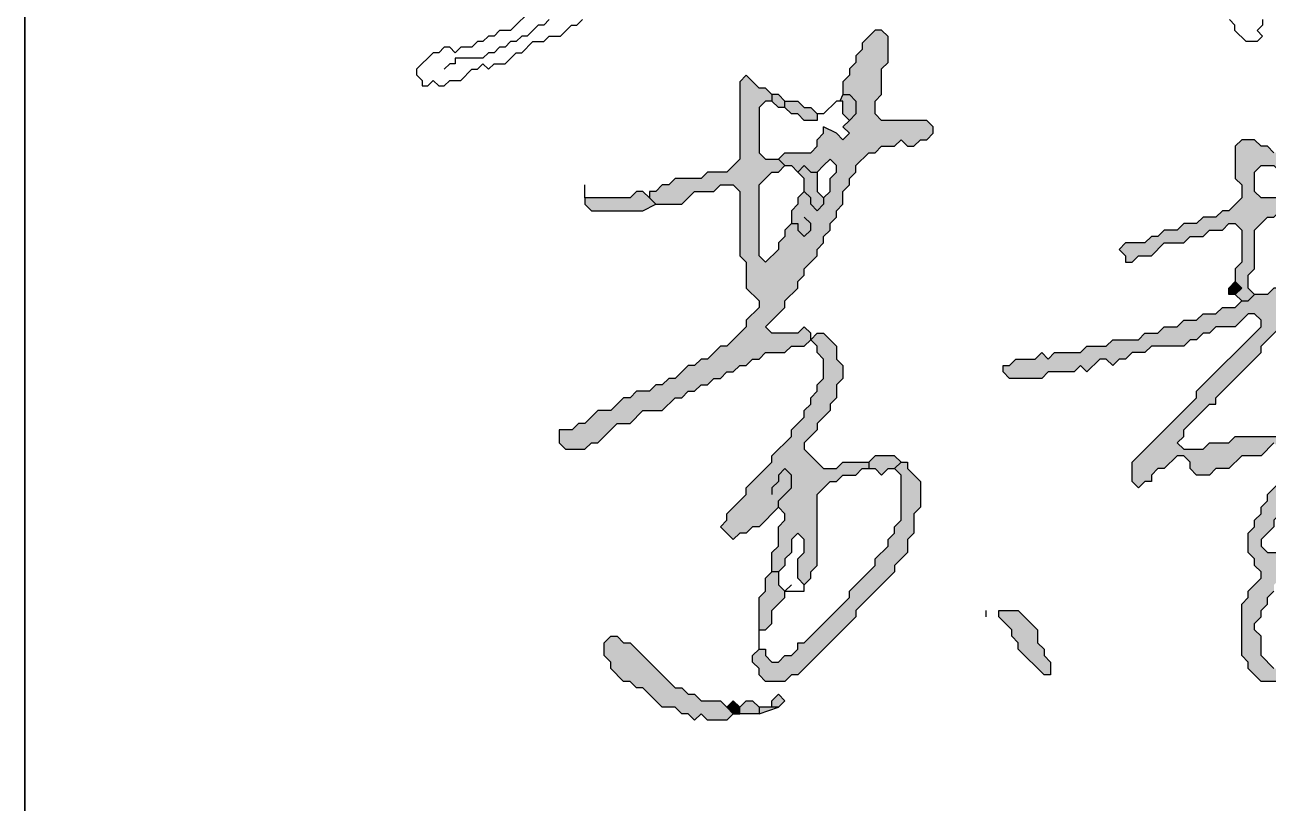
# Model space of a CAD drawing. Header units: millimetres. Extents: x 12325263 to 13848842, y -1463133 to 573208.
# Drawn here: x 12643576 to 12645324, y -1128856 to -1127761 of the extents above; entities that cross this region are included whole.
import ezdxf
from ezdxf.enums import TextEntityAlignment as Align

# ---------------------------------------------------------------- set-up
doc = ezdxf.new("R2010")
doc.units = ezdxf.units.MM
doc.header["$LTSCALE"] = 1000
doc.layers.add('TITLIN', color=7, linetype='Continuous')
doc.layers.add('电子签名', color=6, linetype='Continuous')
doc.styles.add('ACHT', font='simhei.ttf')
doc.styles.add('TITXC', font='simhei.ttf')
doc.styles.add('TITXV', font='', dxfattribs={"width": 0.7})
doc.styles.get('TITXV').set_extended_font_data('SimSun')

# ---------------------------------------------------------------- blocks, each defined once
blk = doc.blocks.new('横向图框_A0')
at = {"layer": 'TITLIN'}
blk.add_line((1153.896, 214.115), (1153.896, 110.493), dxfattribs=at)
at = {"style": 'TITXV', "width": 0.8}
for tag, p in [('智能化', (9.375, 781)), ('暖通', (3.125, 781)), ('给排水', (15.625, 705)), ('建筑', (3.125, 705)), ('电气', (21.875, 705)), ('结构', (9.375, 705))]:
    blk.add_attdef(tag, text='', height=2.5, rotation=90, dxfattribs=at).set_placement(p, align=Align.MIDDLE_CENTER)
for tag, height, style, p in [('总工程师', 3, 'ACHT', (1143.109, 210.304)), ('审定', 3, 'ACHT', (1143.109, 202.304)), ('审核', 3, 'ACHT', (1143.109, 194.304)), ('设计总负责人1', 3, 'ACHT', (1143.109, 186.304)), ('设计总负责人2', 3, 'ACHT', (1143.109, 178.304)), ('设计总负责人3', 3, 'ACHT', (1143.109, 170.304)), ('专业负责人1', 3, 'ACHT', (1143.109, 162.304)), ('专业负责人2', 3, 'ACHT', (1143.109, 154.304)), ('专业负责人3', 3, 'ACHT', (1143.109, 146.304)), ('校核1', 3, 'ACHT', (1143.109, 138.304)), ('校核2', 3, 'ACHT', (1143.109, 130.304)), ('设计1', 3, 'ACHT', (1143.109, 122.304)), ('设计2', 3, 'ACHT', (1143.109, 114.304)), ('工程编号', 3, 'TITXC', (1142.308, 74.793)), ('专业', 3, 'TITXC', (1170.433, 74.793)), ('设计阶段', 3, 'TITXC', (1155.544, 67.776)), ('图号', 5, 'TITXC', (1140.343, 32.746)), ('出图日期', 3, 'ACHT', (1144.346, 24.293))]:
    blk.add_attdef(tag, text='', height=height, dxfattribs=dict(style=style)).set_placement(p, align=Align.MIDDLE_CENTER)
at = {"style": 'TITXC', "flags": 1}
for tag, height, p in [('建设单位', 3, (1149.822, 102.293)), ('工程名称', 3, (1149.822, 86.293)), ('图纸名称', 5, (1149.822, 51.043))]:
    blk.add_attdef(tag, text='', height=height, dxfattribs=at).set_placement(p, align=Align.MIDDLE_CENTER)
at = {"style": 'ACHT', "width": 0.8}
for tag, p in [('版本号', (1172.763, 32.793)), ('序号', (1172.763, 24.293))]:
    blk.add_attdef(tag, text='', height=3, dxfattribs=at).set_placement(p, align=Align.MIDDLE_CENTER)
blk = doc.blocks.new('*U20')
blk.add_blockref('横向图框_A0', (0, 0))
blk = doc.blocks.new('zhauau')
for points in [[(-73942.71, -94355.19), (-73958.26, -94370.74), (-73966.04, -94370.74), (-73969.93, -94374.63), (-73973.81, -94374.63), (-73977.7, -94378.52), (-73981.59, -94378.52), (-73985.48, -94382.41), (-73993.25, -94382.41), (-73997.14, -94386.3), (-74001.03, -94382.41), (-74004.92, -94382.41), (-74008.81, -94386.3), (-74012.69, -94386.3), (-74024.36, -94397.96), (-74024.36, -94401.85), (-74020.47, -94405.74), (-74020.47, -94409.62), (-74016.58, -94409.62), (-74012.69, -94405.74), (-74008.81, -94409.62), (-74004.92, -94409.62), (-74001.03, -94405.74), (-73993.25, -94405.74), (-73985.48, -94397.96), (-73981.59, -94397.96), (-73977.7, -94394.07), (-73973.81, -94397.96), (-73969.93, -94394.07), (-73962.15, -94394.07), (-73954.37, -94386.3), (-73950.49, -94386.3), (-73942.71, -94378.52), (-73934.93, -94378.52), (-73931.05, -94374.63), (-73923.27, -94374.63), (-73915.49, -94366.86), (-73911.61, -94366.86), (-73907.72, -94362.97)], [(-73931.05, -94362.97), (-73934.93, -94366.86), (-73938.82, -94366.86), (-73946.6, -94374.63), (-73950.49, -94374.63), (-73954.37, -94378.52), (-73958.26, -94378.52), (-73962.15, -94382.41), (-73966.04, -94382.41), (-73969.93, -94386.3), (-73973.81, -94386.3), (-73977.7, -94390.18), (-73997.14, -94390.18), (-73997.14, -94394.07), (-74001.03, -94394.07), (-74004.92, -94397.96)], [(-73429.49, -94362.97), (-73429.49, -94366.86), (-73433.38, -94370.74), (-73429.49, -94374.63), (-73433.38, -94378.52), (-73441.16, -94378.52), (-73448.93, -94370.74), (-73448.93, -94366.86), (-73452.82, -94362.97)]]:
    blk.add_lwpolyline(points)
blk = doc.blocks.new('fdaf')
at = {"linetype": 'Continuous'}
for points in [[(482.9, 522.9), (489.9, 529.9), (489.9, 536.9), (503.9, 550.9), (503.9, 557.9), (510.9, 564.9), (510.9, 571.9), (517.9, 578.9), (517.9, 585.9), (524.9, 592.9), (524.9, 599.9), (531.9, 606.9), (531.9, 620.9), (538.9, 627.9), (538.9, 634.9), (545.9, 641.9), (545.9, 648.9), (559.9, 662.9), (566.9, 662.9), (573.9, 669.9), (587.9, 669.9), (594.9, 676.9), (601.9, 669.9), (608.9, 669.9), (615.9, 676.9), (622.9, 676.9), (629.9, 683.9), (629.9, 690.9), (622.9, 697.9), (573.9, 697.9), (566.9, 704.9), (566.9, 718.9), (573.9, 725.9), (573.9, 753.9), (580.9, 760.9), (580.9, 788.9), (573.9, 795.9), (566.9, 795.9), (552.9, 781.9), (552.9, 774.9), (545.9, 767.9), (545.9, 760.9), (538.9, 753.9), (538.9, 746.9), (531.9, 739.9), (531.9, 725.9), (538.9, 725.9), (545.9, 718.9), (545.9, 704.9), (538.9, 697.9), (531.9, 690.9), (538.9, 683.9), (531.9, 676.9), (524.9, 683.9), (510.9, 690.9), (510.9, 683.9), (503.9, 676.9), (503.9, 669.9), (496.9, 662.9), (468.9, 662.9), (461.9, 655.9), (468.9, 648.9), (475.9, 648.9), (482.9, 641.9), (489.9, 648.9), (496.9, 641.9), (503.9, 641.9), (510.9, 648.9), (517.9, 655.9), (524.9, 648.9), (524.9, 641.9), (517.9, 634.9), (517.9, 620.9), (510.9, 613.9), (510.9, 606.9), (503.9, 599.9), (496.9, 606.9), (496.9, 613.9), (489.9, 620.9), (482.9, 613.9), (482.9, 606.9), (475.9, 599.9), (475.9, 585.9), (468.9, 578.9), (468.9, 571.9), (461.9, 564.9), (461.9, 557.9), (447.9, 543.9), (440.9, 550.9), (440.9, 627.9), (454.9, 641.9), (461.9, 641.9), (468.9, 648.9), (461.9, 655.9), (447.9, 655.9), (440.9, 662.9), (440.9, 711.9), (447.9, 718.9), (454.9, 718.9), (454.9, 725.9), (447.9, 732.9), (440.9, 732.9), (426.9, 746.9), (419.9, 739.9), (419.9, 655.9), (405.9, 641.9), (384.9, 641.9), (377.9, 634.9), (349.9, 634.9), (342.9, 627.9), (335.9, 627.9), (328.9, 620.9), (321.9, 620.9), (321.9, 613.9), (328.9, 606.9), (356.9, 606.9), (370.9, 620.9), (391.9, 620.9), (398.9, 627.9), (412.9, 627.9), (419.9, 620.9), (419.9, 550.9), (426.9, 543.9), (426.9, 515.9), (440.9, 501.9), (440.9, 494.9), (426.9, 480.9), (426.9, 473.9), (405.9, 452.9), (398.9, 452.9), (384.9, 438.9), (377.9, 438.9), (370.9, 431.9), (363.9, 431.9), (349.9, 417.9), (342.9, 417.9), (335.9, 410.9), (328.9, 410.9), (321.9, 403.9), (307.9, 403.9), (300.9, 396.9), (293.9, 396.9), (279.9, 382.9), (265.9, 382.9), (251.9, 368.9), (244.9, 368.9), (237.9, 361.9), (223.9, 361.9), (223.9, 347.9), (230.9, 340.9), (251.9, 340.9), (258.9, 347.9), (265.9, 347.9), (286.9, 368.9), (300.9, 368.9), (314.9, 382.9), (335.9, 382.9), (349.9, 396.9), (356.9, 396.9), (363.9, 403.9), (370.9, 403.9), (377.9, 410.9), (384.9, 410.9), (391.9, 417.9), (398.9, 417.9), (405.9, 424.9), (412.9, 424.9), (419.9, 431.9), (426.9, 431.9), (433.9, 438.9), (440.9, 438.9), (447.9, 445.9), (468.9, 445.9), (475.9, 452.9), (489.9, 452.9), (496.9, 459.9), (496.9, 466.9), (489.9, 473.9), (482.9, 466.9), (454.9, 466.9), (447.9, 473.9), (468.9, 494.9), (468.9, 501.9), (482.9, 515.9)], [(545.9, 718.9), (538.9, 725.9), (531.9, 725.9), (528.4, 718.9), (531.9, 718.9), (531.9, 704.9), (538.9, 697.9), (545.9, 704.9)], [(992.6, 669.9), (985.6, 669.9), (978.6, 676.9), (964.6, 676.9), (957.6, 669.9), (957.6, 634.9), (964.6, 627.9), (964.6, 613.9), (950.6, 599.9), (943.6, 599.9), (936.6, 592.9), (922.6, 592.9), (915.6, 585.9), (901.6, 585.9), (894.6, 578.9), (880.6, 578.9), (873.6, 571.9), (866.6, 571.9), (859.6, 564.9), (838.6, 564.9), (831.6, 557.9), (838.6, 550.9), (838.6, 543.9), (845.6, 543.9), (852.6, 550.9), (866.6, 550.9), (880.6, 564.9), (901.6, 564.9), (908.6, 571.9), (922.6, 571.9), (929.6, 578.9), (943.6, 578.9), (950.6, 585.9), (957.6, 585.9), (964.6, 578.9), (964.6, 543.9), (957.6, 536.9), (957.6, 522.9), (964.6, 515.9), (957.6, 508.9), (964.6, 501.9), (971.6, 501.9), (978.6, 508.9), (971.6, 515.9), (971.6, 529.9), (978.6, 536.9), (978.6, 578.9), (992.6, 592.9), (999.6, 592.9), (1013.6, 606.9), (1006.6, 613.9), (985.6, 613.9), (978.6, 620.9), (978.6, 641.9), (985.6, 648.9), (999.6, 648.9), (1006.6, 641.9), (1013.6, 641.9), (1027.6, 627.9), (1020.6, 620.9), (1013.6, 620.9), (1006.6, 613.9), (1013.6, 606.9), (1027.6, 606.9), (1034.6, 613.9), (1041.6, 613.9), (1048.6, 620.9), (1048.6, 634.9), (1041.6, 634.9), (1020.6, 655.9), (1013.6, 655.9), (1006.6, 662.9), (999.6, 662.9)], [(503.9, 641.9), (496.9, 641.9), (489.9, 648.9), (482.9, 641.9), (489.9, 634.9), (489.9, 620.9), (496.9, 613.9), (496.9, 606.9), (503.9, 599.9), (510.9, 606.9), (510.9, 613.9), (503.9, 620.9)], [(1041.6, 508.9), (1048.6, 508.9), (1055.6, 515.9), (1069.6, 515.9), (1076.6, 522.9), (1104.6, 522.9), (1111.6, 529.9), (1125.6, 529.9), (1132.6, 536.9), (1139.6, 536.9), (1146.6, 543.9), (1153.6, 536.9), (1160.6, 536.9), (1167.6, 543.9), (1174.6, 536.9), (1181.6, 543.9), (1209.6, 543.9), (1216.6, 536.9), (1223.6, 543.9), (1230.6, 543.9), (1230.6, 550.9), (1223.6, 557.9), (1223.6, 564.9), (1181.6, 564.9), (1174.6, 557.9), (1118.6, 557.9), (1104.6, 543.9), (1083.6, 543.9), (1076.6, 536.9), (1062.6, 536.9), (1055.6, 543.9), (1069.6, 557.9), (1069.6, 564.9), (1076.6, 571.9), (1076.6, 578.9), (1083.6, 585.9), (1090.6, 585.9), (1090.6, 634.9), (1083.6, 634.9), (1076.6, 627.9), (1076.6, 606.9), (1062.6, 592.9), (1062.6, 585.9), (1055.6, 578.9), (1055.6, 571.9), (1048.6, 564.9), (1048.6, 557.9), (1034.6, 543.9), (1034.6, 536.9), (1013.6, 515.9), (999.6, 515.9), (992.6, 508.9), (978.6, 508.9), (971.6, 501.9), (964.6, 501.9), (957.6, 494.9), (943.6, 494.9), (936.6, 487.9), (922.6, 487.9), (915.6, 480.9), (901.6, 480.9), (894.6, 473.9), (880.6, 473.9), (873.6, 466.9), (859.6, 466.9), (852.6, 459.9), (824.6, 459.9), (817.6, 452.9), (796.6, 452.9), (789.6, 445.9), (761.6, 445.9), (754.6, 438.9), (747.6, 445.9), (740.6, 438.9), (719.6, 438.9), (712.6, 431.9), (705.6, 431.9), (705.6, 424.9), (712.6, 417.9), (747.6, 417.9), (754.6, 424.9), (782.6, 424.9), (789.6, 431.9), (796.6, 424.9), (810.6, 438.9), (817.6, 438.9), (824.6, 431.9), (831.6, 438.9), (838.6, 438.9), (845.6, 445.9), (859.6, 445.9), (866.6, 452.9), (901.6, 452.9), (908.6, 459.9), (915.6, 459.9), (922.6, 466.9), (929.6, 466.9), (936.6, 473.9), (957.6, 473.9), (971.6, 487.9), (978.6, 487.9), (985.6, 480.9), (985.6, 473.9), (915.6, 403.9), (915.6, 396.9), (845.6, 326.9), (845.6, 305.9), (852.6, 298.9), (859.6, 305.9), (866.6, 305.9), (866.6, 312.9), (873.6, 319.9), (880.6, 319.9), (894.6, 333.9), (901.6, 333.9), (908.6, 326.9), (908.6, 319.9), (915.6, 312.9), (929.6, 312.9), (936.6, 319.9), (950.6, 319.9), (964.6, 333.9), (985.6, 333.9), (999.6, 347.9), (1013.6, 333.9), (1013.6, 312.9), (992.6, 291.9), (992.6, 284.9), (985.6, 277.9), (985.6, 270.9), (978.6, 263.9), (978.6, 256.9), (971.6, 249.9), (971.6, 228.9), (978.6, 221.9), (978.6, 214.9), (985.6, 207.9), (985.6, 200.9), (971.6, 186.9), (971.6, 179.9), (964.6, 172.9), (964.6, 116.9), (971.6, 109.9), (971.6, 102.9), (985.6, 88.9), (1020.6, 88.9), (1027.6, 95.9), (1041.6, 95.9), (1048.6, 102.9), (1055.6, 102.9), (1090.6, 137.9), (1090.6, 144.9), (1097.6, 151.9), (1097.6, 193.9), (1083.6, 207.9), (1076.6, 207.9), (1069.6, 200.9), (1090.6, 179.9), (1090.6, 172.9), (1083.6, 165.9), (1083.6, 158.9), (1076.6, 151.9), (1076.6, 144.9), (1062.6, 130.9), (1055.6, 130.9), (1034.6, 109.9), (1013.6, 109.9), (1006.6, 102.9), (999.6, 102.9), (985.6, 116.9), (985.6, 137.9), (978.6, 144.9), (978.6, 151.9), (985.6, 158.9), (985.6, 165.9), (992.6, 172.9), (992.6, 179.9), (999.6, 186.9), (999.6, 193.9), (1013.6, 207.9), (1020.6, 200.9), (1027.6, 200.9), (1034.6, 207.9), (1062.6, 207.9), (1069.6, 200.9), (1076.6, 207.9), (1069.6, 214.9), (1055.6, 214.9), (1048.6, 221.9), (1034.6, 221.9), (1027.6, 228.9), (1034.6, 235.9), (1041.6, 235.9), (1041.6, 249.9), (1034.6, 249.9), (1020.6, 235.9), (1013.6, 228.9), (992.6, 228.9), (985.6, 235.9), (985.6, 242.9), (999.6, 256.9), (999.6, 263.9), (1013.6, 277.9), (1013.6, 284.9), (1020.6, 291.9), (1020.6, 298.9), (1027.6, 305.9), (1027.6, 319.9), (1034.6, 326.9), (1034.6, 333.9), (1020.6, 347.9), (1020.6, 354.9), (999.6, 354.9), (957.6, 354.9), (950.6, 347.9), (929.6, 347.9), (922.6, 340.9), (901.6, 340.9), (894.6, 347.9), (901.6, 354.9), (901.6, 361.9), (929.6, 389.9), (936.6, 389.9), (936.6, 396.9), (985.6, 445.9), (985.6, 452.9)], [(321.9, 613.9), (314.9, 620.9), (307.9, 620.9), (300.9, 613.9), (251.9, 613.9), (251.9, 606.9), (258.9, 599.9), (314.9, 599.9), (328.9, 606.9)], [(964.6, 515.9), (957.6, 522.9), (950.6, 515.9), (950.6, 508.9), (957.6, 508.9)], [(531.9, 431.9), (524.9, 438.9), (524.9, 452.9), (510.9, 466.9), (503.9, 466.9), (496.9, 459.9), (503.9, 452.9), (503.9, 445.9), (510.9, 438.9), (510.9, 417.9), (503.9, 410.9), (503.9, 403.9), (496.9, 396.9), (496.9, 389.9), (489.9, 382.9), (489.9, 375.9), (475.9, 361.9), (475.9, 354.9), (454.9, 333.9), (454.9, 326.9), (426.9, 298.9), (426.9, 291.9), (405.9, 270.9), (405.9, 263.9), (398.9, 256.9), (412.9, 242.9), (419.9, 249.9), (426.9, 249.9), (433.9, 256.9), (440.9, 256.9), (461.9, 277.9), (468.9, 270.9), (468.9, 263.9), (461.9, 256.9), (461.9, 235.9), (454.9, 228.9), (454.9, 207.9), (461.9, 207.9), (468.9, 214.9), (468.9, 221.9), (475.9, 228.9), (475.9, 242.9), (482.9, 249.9), (489.9, 242.9), (489.9, 228.9), (482.9, 221.9), (482.9, 200.9), (489.9, 193.9), (496.9, 200.9), (496.9, 207.9), (503.9, 214.9), (503.9, 291.9), (517.9, 305.9), (524.9, 305.9), (531.9, 312.9), (545.9, 312.9), (552.9, 319.9), (559.9, 319.9), (559.9, 326.9), (531.9, 326.9), (524.9, 319.9), (510.9, 319.9), (489.9, 340.9), (489.9, 347.9), (503.9, 361.9), (503.9, 368.9), (517.9, 382.9), (517.9, 389.9), (524.9, 396.9), (524.9, 410.9), (531.9, 417.9)], [(545.9, 158.9), (545.9, 165.9), (587.9, 207.9), (587.9, 214.9), (601.9, 228.9), (601.9, 242.9), (608.9, 249.9), (608.9, 270.9), (615.9, 277.9), (615.9, 305.9), (601.9, 319.9), (601.9, 326.9), (594.9, 326.9), (587.9, 319.9), (594.9, 312.9), (594.9, 263.9), (587.9, 256.9), (587.9, 249.9), (580.9, 242.9), (580.9, 235.9), (566.9, 221.9), (566.9, 214.9), (538.9, 186.9), (538.9, 179.9), (489.9, 130.9), (482.9, 130.9), (482.9, 123.9), (475.9, 116.9), (468.9, 116.9), (461.9, 109.9), (454.9, 109.9), (447.9, 116.9), (447.9, 123.9), (440.9, 123.9), (433.9, 116.9), (433.9, 109.9), (440.9, 102.9), (440.9, 95.9), (447.9, 88.9), (468.9, 88.9), (475.9, 95.9), (482.9, 95.9)], [(594.9, 326.9), (587.9, 333.9), (566.9, 333.9), (559.9, 326.9), (559.9, 319.9), (566.9, 319.9), (573.9, 312.9), (580.9, 319.9), (587.9, 319.9)], [(468.9, 179.9), (468.9, 186.9), (461.9, 193.9), (461.9, 207.9), (454.9, 207.9), (447.9, 200.9), (447.9, 186.9), (440.9, 179.9), (440.9, 144.9), (447.9, 144.9), (454.9, 151.9), (454.9, 165.9)], [(722.1, 165.9), (701.1, 165.9), (701.1, 158.9), (715.1, 144.9), (715.1, 137.9), (722.1, 130.9), (722.1, 123.9), (750.1, 95.9), (757.1, 95.9), (757.1, 109.9), (750.1, 116.9), (750.1, 123.9), (743.1, 130.9), (743.1, 144.9)], [(405.9, 60.9), (398.9, 67.9), (377.9, 67.9), (370.9, 74.9), (363.9, 74.9), (356.9, 81.9), (349.9, 81.9), (300.9, 130.9), (293.9, 130.9), (286.9, 137.9), (279.9, 137.9), (272.9, 130.9), (272.9, 116.9), (279.9, 109.9), (279.9, 102.9), (293.9, 88.9), (300.9, 88.9), (307.9, 81.9), (314.9, 81.9), (335.9, 60.9), (349.9, 60.9), (356.9, 53.9), (363.9, 53.9), (370.9, 46.9), (377.9, 53.9), (384.9, 46.9), (405.9, 46.9), (412.9, 53.9)], [(419.9, 60.9), (412.9, 67.9), (405.9, 60.9), (412.9, 53.9), (419.9, 53.9)], [(433.9, 67.9), (426.9, 67.9), (419.9, 60.9), (419.9, 53.9), (440.9, 53.9), (440.9, 60.9)]]:
    blk.add_hatch(color=256, dxfattribs=at).paths.add_polyline_path(points)
h = blk.add_hatch(color=256, dxfattribs=at)
h.paths.add_polyline_path([(468.9, 718.9), (461.9, 725.9), (454.9, 725.9), (454.9, 718.9), (461.9, 711.9), (468.9, 711.9)])
h.paths.add_polyline_path([(496.9, 711.9), (489.9, 711.9), (482.9, 718.9), (468.9, 718.9), (468.9, 711.9), (475.9, 704.9), (482.9, 704.9), (489.9, 697.9), (503.9, 697.9), (503.9, 704.9)])
h = blk.add_hatch(color=256, dxfattribs=at)
h.paths.add_polyline_path([(461.9, 60.9), (454.9, 60.9), (440.9, 60.9), (440.9, 53.9)])
h.paths.add_polyline_path([(468.9, 67.9), (461.9, 74.9), (454.9, 67.9), (454.9, 60.9), (461.9, 60.9)])
for p, q in [((461.9, 711.9), (454.9, 718.9)), ((531.9, 725.9), (528.4, 718.9)), ((524.9, 683.9), (510.9, 690.9)), ((468.9, 648.9), (461.9, 641.9)), ((510.9, 648.9), (503.9, 641.9)), ((517.9, 620.9), (510.9, 613.9)), ((314.9, 599.9), (328.9, 606.9)), ((964.6, 501.9), (957.6, 494.9)), ((566.9, 333.9), (559.9, 326.9)), ((587.9, 333.9), (594.9, 326.9)), ((454.9, 207.9), (447.9, 200.9)), ((440.9, 53.9), (461.9, 60.9)), ((412.9, 53.9), (419.9, 53.9))]:
    blk.add_line(p, q, dxfattribs=at)
for points in [[(496.9, 466.9), (489.9, 473.9), (482.9, 466.9), (454.9, 466.9), (447.9, 473.9), (468.9, 494.9), (468.9, 501.9), (482.9, 515.9), (482.9, 522.9), (489.9, 529.9), (489.9, 536.9), (503.9, 550.9), (503.9, 557.9), (510.9, 564.9), (510.9, 571.9), (517.9, 578.9), (517.9, 585.9), (524.9, 592.9), (524.9, 599.9), (531.9, 606.9), (531.9, 620.9), (538.9, 627.9), (538.9, 634.9), (545.9, 641.9), (545.9, 648.9), (559.9, 662.9), (566.9, 662.9), (573.9, 669.9), (587.9, 669.9), (594.9, 676.9), (601.9, 669.9), (608.9, 669.9), (615.9, 676.9), (622.9, 676.9), (629.9, 683.9), (629.9, 690.9), (622.9, 697.9), (573.9, 697.9), (566.9, 704.9), (566.9, 718.9), (573.9, 725.9), (573.9, 753.9), (580.9, 760.9), (580.9, 788.9), (573.9, 795.9), (566.9, 795.9), (552.9, 781.9), (552.9, 774.9), (545.9, 767.9), (545.9, 760.9), (538.9, 753.9), (538.9, 746.9), (531.9, 739.9), (531.9, 725.9)], [(454.9, 725.9), (447.9, 732.9), (440.9, 732.9), (426.9, 746.9), (419.9, 739.9), (419.9, 655.9), (405.9, 641.9), (384.9, 641.9), (377.9, 634.9), (349.9, 634.9), (342.9, 627.9), (335.9, 627.9), (328.9, 620.9), (321.9, 620.9)], [(454.9, 725.9), (454.9, 718.9), (447.9, 718.9), (440.9, 711.9), (440.9, 662.9), (447.9, 655.9), (461.9, 655.9)], [(468.9, 718.9), (461.9, 725.9), (454.9, 725.9)], [(468.9, 711.9), (468.9, 718.9)], [(468.9, 718.9), (482.9, 718.9), (489.9, 711.9), (496.9, 711.9), (503.9, 704.9)], [(538.9, 697.9), (531.9, 704.9), (531.9, 718.9), (524.9, 718.9), (510.9, 704.9), (503.9, 704.9)], [(531.9, 725.9), (538.9, 725.9), (545.9, 718.9), (545.9, 704.9), (538.9, 697.9)], [(468.9, 711.9), (461.9, 711.9)], [(482.9, 704.9), (475.9, 704.9), (468.9, 711.9)], [(503.9, 704.9), (503.9, 697.9), (489.9, 697.9), (482.9, 704.9)], [(461.9, 655.9), (468.9, 662.9), (496.9, 662.9), (503.9, 669.9), (503.9, 676.9), (510.9, 683.9), (510.9, 690.9)], [(538.9, 697.9), (531.9, 690.9), (538.9, 683.9), (531.9, 676.9), (524.9, 683.9)], [(999.6, 662.9), (992.6, 669.9), (985.6, 669.9), (978.6, 676.9), (964.6, 676.9), (957.6, 669.9), (957.6, 634.9), (964.6, 627.9), (964.6, 613.9), (950.6, 599.9), (943.6, 599.9), (936.6, 592.9), (922.6, 592.9), (915.6, 585.9), (901.6, 585.9), (894.6, 578.9), (880.6, 578.9), (873.6, 571.9)], [(461.9, 655.9), (468.9, 648.9), (475.9, 648.9), (482.9, 641.9)], [(482.9, 641.9), (489.9, 648.9), (496.9, 641.9)], [(517.9, 620.9), (517.9, 634.9), (524.9, 641.9), (524.9, 648.9), (517.9, 655.9), (510.9, 648.9)], [(1013.6, 606.9), (1006.6, 613.9), (985.6, 613.9), (978.6, 620.9), (978.6, 641.9), (985.6, 648.9), (999.6, 648.9), (1006.6, 641.9), (1013.6, 641.9), (1027.6, 627.9), (1020.6, 620.9), (1013.6, 620.9)], [(475.9, 585.9), (468.9, 578.9), (468.9, 571.9), (461.9, 564.9), (461.9, 557.9), (447.9, 543.9), (440.9, 550.9), (440.9, 627.9), (454.9, 641.9), (461.9, 641.9)], [(489.9, 620.9), (489.9, 634.9), (482.9, 641.9)], [(496.9, 641.9), (503.9, 641.9), (503.9, 620.9)], [(1090.6, 585.9), (1090.6, 634.9), (1083.6, 634.9), (1076.6, 627.9), (1076.6, 606.9), (1062.6, 592.9), (1062.6, 585.9), (1055.6, 578.9), (1055.6, 571.9), (1048.6, 564.9), (1048.6, 557.9), (1034.6, 543.9), (1034.6, 536.9), (1013.6, 515.9), (999.6, 515.9), (992.6, 508.9), (978.6, 508.9)], [(321.9, 613.9), (328.9, 606.9), (356.9, 606.9), (370.9, 620.9), (391.9, 620.9), (398.9, 627.9), (412.9, 627.9), (419.9, 620.9), (419.9, 550.9), (426.9, 543.9), (426.9, 515.9), (440.9, 501.9), (440.9, 494.9), (426.9, 480.9), (426.9, 473.9), (405.9, 452.9), (398.9, 452.9), (384.9, 438.9), (377.9, 438.9), (370.9, 431.9), (363.9, 431.9), (349.9, 417.9), (342.9, 417.9), (335.9, 410.9), (328.9, 410.9), (321.9, 403.9), (307.9, 403.9), (300.9, 396.9), (293.9, 396.9), (279.9, 382.9), (265.9, 382.9), (251.9, 368.9), (244.9, 368.9), (237.9, 361.9), (223.9, 361.9), (223.9, 347.9), (230.9, 340.9), (251.9, 340.9), (258.9, 347.9), (265.9, 347.9), (286.9, 368.9), (300.9, 368.9), (314.9, 382.9), (335.9, 382.9), (349.9, 396.9), (356.9, 396.9), (363.9, 403.9), (370.9, 403.9), (377.9, 410.9), (384.9, 410.9), (391.9, 417.9), (398.9, 417.9), (405.9, 424.9), (412.9, 424.9), (419.9, 431.9), (426.9, 431.9), (433.9, 438.9), (440.9, 438.9), (447.9, 445.9), (468.9, 445.9), (475.9, 452.9), (489.9, 452.9), (496.9, 459.9)], [(251.9, 613.9), (251.9, 627.9)], [(321.9, 613.9), (314.9, 620.9), (307.9, 620.9), (300.9, 613.9), (251.9, 613.9)], [(321.9, 620.9), (321.9, 613.9)], [(489.9, 620.9), (482.9, 613.9), (482.9, 606.9), (475.9, 599.9), (475.9, 585.9)], [(503.9, 620.9), (510.9, 613.9), (510.9, 606.9), (503.9, 599.9), (496.9, 606.9), (496.9, 613.9), (489.9, 620.9)], [(251.9, 613.9), (251.9, 606.9), (258.9, 599.9), (314.9, 599.9)], [(978.6, 508.9), (971.6, 515.9), (971.6, 529.9), (978.6, 536.9), (978.6, 578.9), (992.6, 592.9), (999.6, 592.9), (1013.6, 606.9)], [(475.9, 585.9), (482.9, 585.9), (482.9, 578.9), (489.9, 571.9), (496.9, 578.9), (496.9, 585.9), (489.9, 592.9)], [(873.6, 571.9), (866.6, 571.9), (859.6, 564.9), (838.6, 564.9), (831.6, 557.9), (838.6, 550.9), (838.6, 543.9), (845.6, 543.9), (852.6, 550.9), (866.6, 550.9), (880.6, 564.9), (901.6, 564.9), (908.6, 571.9), (922.6, 571.9), (929.6, 578.9), (943.6, 578.9), (950.6, 585.9), (957.6, 585.9), (964.6, 578.9), (964.6, 543.9), (957.6, 536.9), (957.6, 522.9)], [(901.6, 340.9), (894.6, 347.9), (901.6, 354.9), (901.6, 361.9), (929.6, 389.9), (936.6, 389.9), (936.6, 396.9), (985.6, 445.9), (985.6, 452.9), (1041.6, 508.9)], [(957.6, 508.9), (950.6, 508.9), (950.6, 515.9), (957.6, 522.9)], [(957.6, 522.9), (964.6, 515.9), (957.6, 508.9)], [(957.6, 508.9), (964.6, 501.9), (971.6, 501.9), (978.6, 508.9)], [(1020.6, 88.9), (985.6, 88.9), (971.6, 102.9), (971.6, 109.9), (964.6, 116.9), (964.6, 172.9), (971.6, 179.9), (971.6, 186.9), (985.6, 200.9), (985.6, 207.9), (978.6, 214.9), (978.6, 221.9), (971.6, 228.9), (971.6, 249.9), (978.6, 256.9), (978.6, 263.9), (985.6, 270.9), (985.6, 277.9), (992.6, 284.9), (992.6, 291.9), (1013.6, 312.9)], [(999.6, 347.9), (985.6, 333.9), (964.6, 333.9), (950.6, 319.9), (936.6, 319.9), (929.6, 312.9), (915.6, 312.9), (908.6, 319.9), (908.6, 326.9), (901.6, 333.9), (894.6, 333.9), (880.6, 319.9), (873.6, 319.9), (866.6, 312.9), (866.6, 305.9), (859.6, 305.9), (852.6, 298.9), (845.6, 305.9), (845.6, 326.9), (915.6, 396.9), (915.6, 403.9), (985.6, 473.9), (985.6, 480.9), (978.6, 487.9), (971.6, 487.9), (957.6, 473.9), (936.6, 473.9), (929.6, 466.9), (922.6, 466.9), (915.6, 459.9), (908.6, 459.9), (901.6, 452.9), (866.6, 452.9), (859.6, 445.9), (845.6, 445.9), (838.6, 438.9), (831.6, 438.9), (824.6, 431.9), (817.6, 438.9), (810.6, 438.9), (796.6, 424.9), (789.6, 431.9), (782.6, 424.9), (754.6, 424.9), (747.6, 417.9), (712.6, 417.9), (705.6, 424.9), (705.6, 431.9), (712.6, 431.9), (719.6, 438.9), (740.6, 438.9), (747.6, 445.9), (754.6, 438.9), (761.6, 445.9), (789.6, 445.9), (796.6, 452.9), (817.6, 452.9), (824.6, 459.9), (852.6, 459.9), (859.6, 466.9), (873.6, 466.9), (880.6, 473.9), (894.6, 473.9), (901.6, 480.9), (915.6, 480.9), (922.6, 487.9), (936.6, 487.9), (943.6, 494.9), (957.6, 494.9)], [(461.9, 277.9), (440.9, 256.9), (433.9, 256.9), (426.9, 249.9), (419.9, 249.9), (412.9, 242.9), (398.9, 256.9), (405.9, 263.9), (405.9, 270.9), (426.9, 291.9), (426.9, 298.9), (454.9, 326.9), (454.9, 333.9), (475.9, 354.9), (475.9, 361.9), (489.9, 375.9), (489.9, 382.9), (496.9, 389.9), (496.9, 396.9), (503.9, 403.9), (503.9, 410.9), (510.9, 417.9), (510.9, 438.9), (503.9, 445.9), (503.9, 452.9), (496.9, 459.9)], [(496.9, 459.9), (503.9, 466.9), (510.9, 466.9), (524.9, 452.9), (524.9, 438.9), (531.9, 431.9), (531.9, 417.9), (524.9, 410.9), (524.9, 396.9), (517.9, 389.9), (517.9, 382.9), (503.9, 368.9), (503.9, 361.9), (489.9, 347.9), (489.9, 340.9), (510.9, 319.9), (524.9, 319.9)], [(496.9, 459.9), (496.9, 466.9)], [(901.6, 340.9), (922.6, 340.9), (929.6, 347.9), (950.6, 347.9), (957.6, 354.9), (999.6, 354.9)], [(999.6, 354.9), (1020.6, 354.9), (1020.6, 347.9), (1034.6, 333.9), (1034.6, 326.9), (1027.6, 319.9), (1027.6, 305.9), (1020.6, 298.9), (1020.6, 291.9), (1013.6, 284.9), (1013.6, 277.9), (999.6, 263.9), (999.6, 256.9), (985.6, 242.9), (985.6, 235.9), (992.6, 228.9), (1013.6, 228.9), (1020.6, 235.9)], [(524.9, 319.9), (531.9, 326.9), (559.9, 326.9), (559.9, 319.9)], [(587.9, 333.9), (566.9, 333.9)], [(587.9, 319.9), (594.9, 326.9), (601.9, 326.9), (601.9, 319.9)], [(601.9, 319.9), (615.9, 305.9), (615.9, 277.9), (608.9, 270.9), (608.9, 249.9), (601.9, 242.9), (601.9, 228.9), (587.9, 214.9), (587.9, 207.9), (545.9, 165.9), (545.9, 158.9), (482.9, 95.9), (475.9, 95.9), (468.9, 88.9), (447.9, 88.9), (440.9, 95.9), (440.9, 102.9), (433.9, 109.9), (433.9, 116.9), (440.9, 123.9)], [(440.9, 123.9), (447.9, 123.9), (447.9, 116.9), (454.9, 109.9), (461.9, 109.9), (468.9, 116.9), (475.9, 116.9), (482.9, 123.9), (482.9, 130.9), (489.9, 130.9), (538.9, 179.9), (538.9, 186.9), (566.9, 214.9), (566.9, 221.9), (580.9, 235.9), (580.9, 242.9), (587.9, 249.9), (587.9, 256.9), (594.9, 263.9), (594.9, 312.9), (587.9, 319.9)], [(461.9, 277.9), (461.9, 284.9), (475.9, 298.9), (475.9, 312.9), (468.9, 319.9), (461.9, 312.9), (461.9, 305.9), (454.9, 298.9), (454.9, 291.9)], [(489.9, 193.9), (496.9, 200.9), (496.9, 207.9), (503.9, 214.9), (503.9, 291.9), (517.9, 305.9), (524.9, 305.9), (531.9, 312.9), (545.9, 312.9), (552.9, 319.9), (559.9, 319.9)], [(559.9, 319.9), (566.9, 319.9), (573.9, 312.9), (580.9, 319.9), (587.9, 319.9)], [(461.9, 207.9), (454.9, 207.9), (454.9, 228.9), (461.9, 235.9), (461.9, 256.9), (468.9, 263.9), (468.9, 270.9), (461.9, 277.9)], [(482.9, 221.9), (489.9, 228.9), (489.9, 242.9), (482.9, 249.9), (475.9, 242.9), (475.9, 228.9), (468.9, 221.9), (468.9, 214.9), (461.9, 207.9)], [(489.9, 193.9), (482.9, 200.9), (482.9, 221.9)], [(461.9, 207.9), (461.9, 193.9), (468.9, 186.9)], [(999.6, 102.9), (985.6, 116.9), (985.6, 137.9), (978.6, 144.9), (978.6, 151.9), (985.6, 158.9), (985.6, 165.9), (992.6, 172.9), (992.6, 179.9), (999.6, 186.9)], [(440.9, 144.9), (440.9, 179.9), (447.9, 186.9), (447.9, 200.9)], [(468.9, 186.9), (489.9, 186.9), (489.9, 193.9)], [(468.9, 186.9), (475.9, 193.9)], [(440.9, 144.9), (447.9, 144.9), (454.9, 151.9), (454.9, 165.9), (468.9, 179.9), (468.9, 186.9)], [(687.1, 165.9), (687.1, 158.9)], [(757.1, 109.9), (757.1, 95.9), (750.1, 95.9), (722.1, 123.9), (722.1, 130.9), (715.1, 137.9), (715.1, 144.9), (701.1, 158.9), (701.1, 165.9), (722.1, 165.9), (743.1, 144.9), (743.1, 130.9), (750.1, 123.9), (750.1, 116.9), (757.1, 109.9)], [(405.9, 60.9), (412.9, 53.9), (405.9, 46.9), (384.9, 46.9), (377.9, 53.9), (370.9, 46.9), (363.9, 53.9), (356.9, 53.9), (349.9, 60.9), (335.9, 60.9), (314.9, 81.9), (307.9, 81.9), (300.9, 88.9), (293.9, 88.9), (279.9, 102.9), (279.9, 109.9), (272.9, 116.9), (272.9, 130.9), (279.9, 137.9), (286.9, 137.9), (293.9, 130.9), (300.9, 130.9), (349.9, 81.9), (356.9, 81.9), (363.9, 74.9), (370.9, 74.9), (377.9, 67.9), (398.9, 67.9), (405.9, 60.9)], [(440.9, 123.9), (440.9, 144.9)], [(419.9, 60.9), (412.9, 67.9), (405.9, 60.9)], [(419.9, 60.9), (426.9, 67.9), (433.9, 67.9), (440.9, 60.9)], [(454.9, 60.9), (454.9, 67.9), (461.9, 74.9), (468.9, 67.9), (461.9, 60.9), (454.9, 60.9)], [(440.9, 60.9), (440.9, 53.9), (419.9, 53.9)], [(419.9, 53.9), (419.9, 60.9)], [(454.9, 60.9), (440.9, 60.9)]]:
    blk.add_lwpolyline(points, dxfattribs=at)
blk = doc.blocks.new('A$C62AF6C70')
at = {"layer": '电子签名'}
blk.add_lwpolyline([(0, 0), (0, 10382.2), (2510.4, 10382.2), (2510.4, 0)], close=True, dxfattribs=at)
for name, p, xscale, yscale, zscale in [('zhauau', (99066.4, 135357.9), 1.333333333223985, 1.333333333223985, 1.333333333223985), ('fdaf', (307.4, 8843), 0.8640000000057723, 0.8640000000057723, 0.8640000000057723)]:
    blk.add_blockref(name, p, dxfattribs=dict(at, xscale=xscale, yscale=yscale, zscale=zscale))
blk = doc.blocks.new('A$C15443CC7')
for name, p, xscale, yscale, zscale in [('*U20', (0, 0), 150, 150, 150), ('A$C62AF6C70', (173084.4, 16544), 1.49999999998998, 1.49999999998998, 1.49999999998998)]:
    blk.add_blockref(name, p, dxfattribs=dict(xscale=xscale, yscale=yscale, zscale=zscale))

msp = doc.modelspace()

# ---------------------------------------------------------------- block references
msp.add_blockref('A$C15443CC7', (12470491.6, -1158608))

doc.saveas('drawing.dxf')
